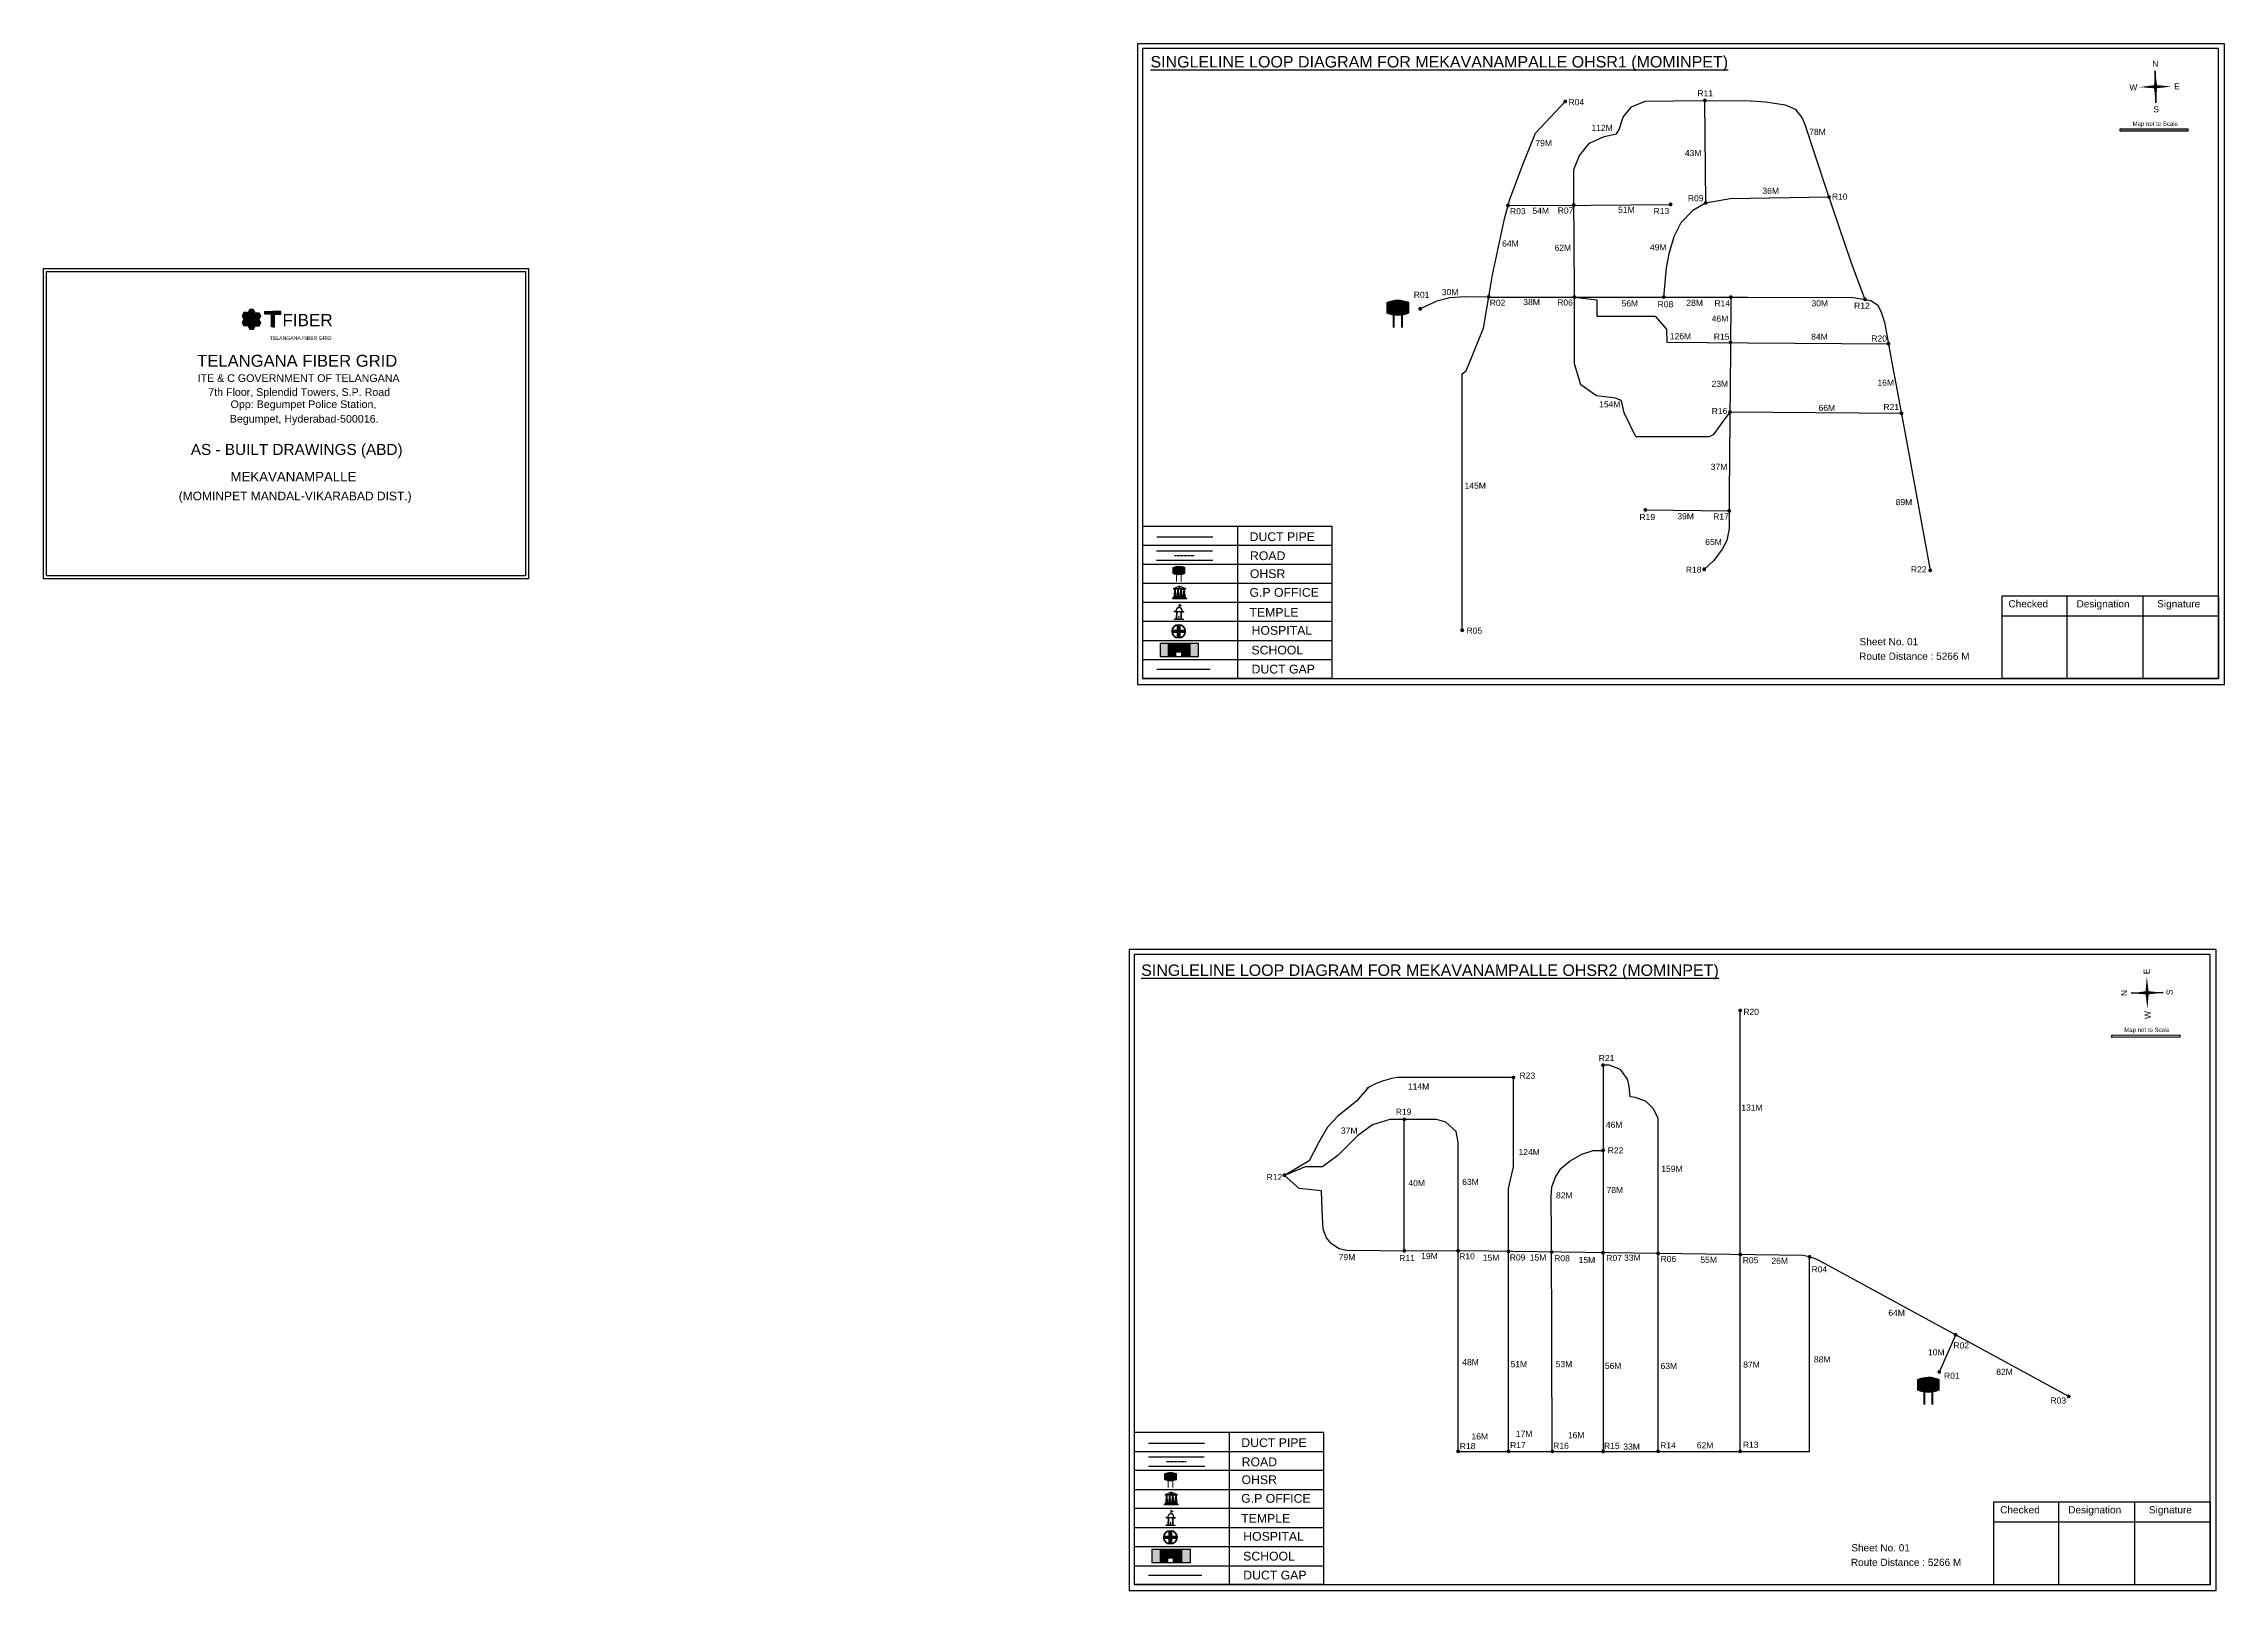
# Model space of a CAD drawing. Header units: inches. Extents: x 583 to 8862, y 412 to 2484.
# Drawn here: x 583 to 2369, y 1206 to 2472 of the extents above; entities that cross this region are included whole.
import ezdxf
from ezdxf.enums import TextEntityAlignment as Align

# ---------------------------------------------------------------- set-up
doc = ezdxf.new("R2010")
doc.units = ezdxf.units.IN
doc.header["$MEASUREMENT"] = 0
doc.linetypes.add('DASHEDX2', pattern=[1.5, 1, -0.5])
for name, color, linetype in [('Asbuilt_title', 7, 'Continuous'), ('LANDMARK', 7, 'Continuous'), ('OHT', 7, 'Continuous'), ('pipe', 5, 'Continuous'), ('ROW', 5, 'Continuous')]:
    doc.layers.add(name, color=color, linetype=linetype)
doc.styles.add('200', font='swisse.ttf')
doc.styles.get("Standard").update_dxf_attribs({"font": 'arial.ttf'})

# ---------------------------------------------------------------- blocks, each defined once
blk = doc.blocks.new('OHT')
at = {"linetype": 'Continuous', "lineweight": 0, "true_color": 0x0ffffc}
blk.add_hatch(color=4, dxfattribs=at).paths.add_polyline_path([(0.012, 1), (0, 1, 0.101323), (-0.4, 0.916), (-0.4, 0.525, 0.194075), (0.399, 0.521), (0.399, 0.921, 0.097877)])
at = {"color": 4, "linetype": 'Continuous', "lineweight": 0, "true_color": 0x0ffffc, "flags": 128}
for points in [[(-0.4, 0.525), (-0.4, 0.916)], [(0.399, 0.521), (0.399, 0.921)]]:
    blk.add_lwpolyline(points, dxfattribs=at)
at = {"color": 4, "linetype": 'Continuous', "lineweight": 0, "true_color": 0x0ffffc, "const_width": 0.075, "flags": 128}
for points in [[(-0.15, 0), (-0.15, 0.475)], [(0.15, 0), (0.15, 0.473)]]:
    blk.add_lwpolyline(points, dxfattribs=at)
at = {"color": 4, "linetype": 'Continuous', "lineweight": 0, "true_color": 0x0ffffc}
for centre, radius, start, end in [((0.006, -0.019), 1.019, 67.31091, 113.47108), ((0.004, 1.513), 1.068, 247.76824, 291.70073)]:
    blk.add_arc(centre, radius, start, end, dxfattribs=at)
blk = doc.blocks.new('Government_Office')
at = {"linetype": 'Continuous', "lineweight": 0, "true_color": 0xff0000}
for points in [[(-0.5, 0.05), (0.5, 0.05), (0.5, 0), (-0.5, 0)], [(-0.45, 0.08), (-0.45, 0.12), (0.45, 0.12), (0.45, 0.08)], [(-0.4, 0.14), (-0.4, 0.18), (0.4, 0.18), (0.4, 0.14)]]:
    blk.add_hatch(color=1, dxfattribs=at).paths.add_polyline_path(points)
h = blk.add_hatch(color=1, dxfattribs=at)
h.paths.add_polyline_path([(0.44, 0.72), (0.45, 0.75), (0, 0.93), (-0.45, 0.75), (-0.44, 0.72)])
h.paths.add_polyline_path([(0.36, 0.75), (-0.36, 0.75), (0, 0.9)], flags=16)
h.paths.add_polyline_path([(0, 0.78, -1), (0, 0.87, -1)], flags=0)
h = blk.add_hatch(color=1, dxfattribs=at)
edge = h.paths.add_edge_path()
edge.add_line((-0.27, 0.2), (-0.3, 0.68))
edge.add_line((-0.3, 0.68), (-0.29, 0.68))
edge.add_arc((-0.28, 0.69), 0.0176, 225.304, 441.5659)
edge.add_line((-0.28, 0.7), (-0.39, 0.7))
edge.add_arc((-0.39, 0.69), 0.0176, 98.4341, 314.696)
edge.add_line((-0.38, 0.68), (-0.37, 0.68))
edge.add_line((-0.37, 0.68), (-0.4, 0.2))
edge.add_line((-0.4, 0.2), (-0.27, 0.2))
h = blk.add_hatch(color=1, dxfattribs=at)
edge = h.paths.add_edge_path()
edge.add_line((-0.05, 0.2), (-0.07, 0.68))
edge.add_line((-0.07, 0.68), (-0.07, 0.68))
edge.add_arc((-0.05, 0.69), 0.0176, 225.304, 441.5659)
edge.add_line((-0.05, 0.7), (-0.17, 0.7))
edge.add_arc((-0.17, 0.69), 0.0176, 98.4341, 314.696)
edge.add_line((-0.16, 0.68), (-0.15, 0.68))
edge.add_line((-0.15, 0.68), (-0.18, 0.2))
edge.add_line((-0.18, 0.2), (-0.05, 0.2))
h = blk.add_hatch(color=1, dxfattribs=at)
edge = h.paths.add_edge_path()
edge.add_arc((0, 0.83), 0.0467, 90, 270)
edge.add_arc((0, 0.83), 0.0467, 270, 450)
h = blk.add_hatch(color=1, dxfattribs=at)
edge = h.paths.add_edge_path()
edge.add_line((0.18, 0.2), (0.15, 0.68))
edge.add_line((0.15, 0.68), (0.16, 0.68))
edge.add_arc((0.17, 0.69), 0.0176, 225.304, 441.5659)
edge.add_line((0.17, 0.7), (0.05, 0.7))
edge.add_arc((0.05, 0.69), 0.0176, 98.4341, 314.696)
edge.add_line((0.07, 0.68), (0.07, 0.68))
edge.add_line((0.07, 0.68), (0.05, 0.2))
edge.add_line((0.05, 0.2), (0.18, 0.2))
h = blk.add_hatch(color=1, dxfattribs=at)
edge = h.paths.add_edge_path()
edge.add_line((0.4, 0.2), (0.37, 0.68))
edge.add_line((0.37, 0.68), (0.38, 0.68))
edge.add_arc((0.39, 0.69), 0.0176, 225.304, 441.5659)
edge.add_line((0.4, 0.7), (0.28, 0.7))
edge.add_arc((0.28, 0.69), 0.0176, 98.4341, 314.696)
edge.add_line((0.29, 0.68), (0.3, 0.68))
edge.add_line((0.3, 0.68), (0.27, 0.2))
edge.add_line((0.27, 0.2), (0.4, 0.2))
at = {"color": 1, "linetype": 'Continuous', "lineweight": 0, "true_color": 0xff0000, "flags": 128}
for points in [[(-0.5, 0.05), (0.5, 0.05), (0.5, 0), (-0.5, 0)], [(-0.45, 0.75), (-0.44, 0.72), (0.44, 0.72), (0.45, 0.75), (0, 0.93)], [(-0.45, 0.08), (-0.45, 0.12), (0.45, 0.12), (0.45, 0.08)], [(-0.4, 0.14), (-0.4, 0.18), (0.4, 0.18), (0.4, 0.14)], [(-0.36, 0.75), (0.36, 0.75), (0, 0.9)]]:
    blk.add_lwpolyline(points, close=True, dxfattribs=at)
for points in [[(-0.27, 0.2), (-0.3, 0.68), (-0.29, 0.68, 1.379694), (-0.28, 0.7), (-0.39, 0.7, 1.379694), (-0.38, 0.68), (-0.37, 0.68), (-0.4, 0.2)], [(-0.05, 0.2), (-0.07, 0.68), (-0.07, 0.68, 1.379694), (-0.05, 0.7), (-0.17, 0.7, 1.379694), (-0.16, 0.68), (-0.15, 0.68), (-0.18, 0.2)], [(0, 0.87, 1), (0, 0.78, 1)], [(0.18, 0.2), (0.15, 0.68), (0.16, 0.68, 1.379694), (0.17, 0.7), (0.05, 0.7, 1.379694), (0.07, 0.68), (0.07, 0.68), (0.05, 0.2)], [(0.4, 0.2), (0.37, 0.68), (0.38, 0.68, 1.379694), (0.4, 0.7), (0.28, 0.7, 1.379694), (0.29, 0.68), (0.3, 0.68), (0.27, 0.2)]]:
    blk.add_lwpolyline(points, format="xyb", close=True, dxfattribs=at)
blk = doc.blocks.new('Temple')
at = {"linetype": 'Continuous', "lineweight": 0, "true_color": 0xff0000}
h = blk.add_hatch(color=1, dxfattribs=at)
edge = h.paths.add_edge_path()
edge.add_line((0.17, 0.49), (0.22, 0.49))
edge.add_line((0.22, 0.49), (0.22, 0.5))
edge.add_line((0.22, 0.5), (0.31, 0.5))
edge.add_line((0.31, 0.5), (0.31, 0.53))
edge.add_line((0.31, 0.53), (0.26, 0.53))
edge.add_line((0.26, 0.53), (0.26, 0.54))
edge.add_line((0.26, 0.54), (0.2, 0.54))
edge.add_spline(control_points=[(0.2, 0.54), (0.2, 0.59), (0.19, 0.64), (0.14, 0.74), (0.09, 0.79), (0.03, 0.8), (0.02, 0.81), (0.01, 0.81)], knot_values=[4.712389, 4.712389, 4.712389, 4.712389, 5.278166, 5.278166, 6.117402, 6.117402, 6.223801, 6.223801, 6.223801, 6.223801], degree=3, periodic=0)
edge.add_line((0.01, 0.81), (0.01, 0.79))
edge.add_line((0.01, 0.79), (-0.01, 0.79))
edge.add_line((-0.01, 0.79), (-0.01, 0.81))
edge.add_spline(control_points=[(-0.01, 0.81), (-0.05, 0.8), (-0.1, 0.78), (-0.17, 0.7), (-0.2, 0.63), (-0.2, 0.55), (-0.2, 0.55), (-0.2, 0.54)], knot_values=[6.343965, 6.343965, 6.343965, 6.343965, 6.956638, 6.956638, 7.795874, 7.795874, 7.853982, 7.853982, 7.853982, 7.853982], degree=3, periodic=0)
edge.add_line((-0.2, 0.54), (-0.26, 0.54))
edge.add_line((-0.26, 0.54), (-0.26, 0.53))
edge.add_line((-0.26, 0.53), (-0.31, 0.53))
edge.add_line((-0.31, 0.53), (-0.31, 0.5))
edge.add_line((-0.31, 0.5), (-0.22, 0.5))
edge.add_line((-0.22, 0.5), (-0.22, 0.49))
edge.add_line((-0.22, 0.49), (-0.17, 0.49))
edge.add_line((-0.17, 0.49), (-0.17, 0.07))
edge.add_arc((-0.2, 0.07), 0.03, -90, 0, ccw=False)
edge.add_line((-0.2, 0.04), (-0.26, 0.04))
edge.add_line((-0.26, 0.04), (-0.26, 0.03))
edge.add_line((-0.26, 0.03), (-0.31, 0.03))
edge.add_line((-0.31, 0.03), (-0.31, 0))
edge.add_line((-0.31, 0), (0.31, 0))
edge.add_line((0.31, 0), (0.31, 0.03))
edge.add_line((0.31, 0.03), (0.26, 0.03))
edge.add_line((0.26, 0.03), (0.26, 0.04))
edge.add_line((0.26, 0.04), (0.2, 0.04))
edge.add_arc((0.2, 0.07), 0.03, 180, 270, ccw=False)
edge.add_line((0.17, 0.07), (0.17, 0.49))
h.paths.add_polyline_path([(0.12, 0.07, -0.414214), (0.1, 0.04), (0.05, 0.04), (0.05, 0.03), (-0.05, 0.03), (-0.05, 0.04), (-0.1, 0.04, -0.414214), (-0.12, 0.07), (-0.12, 0.5), (0.12, 0.5)], flags=16)
edge = h.paths.add_edge_path(flags=16)
edge.add_ellipse((0, 0.54), major_axis=(0, 0.242), ratio=0.722808, start_angle=270, end_angle=450, ccw=False)
edge.add_line((0.17, 0.54), (-0.17, 0.54))
h.paths.add_polyline_path([(0.01, 0.23), (0.01, 0.07), (-0.01, 0.07), (-0.01, 0.23)], flags=0)
at = {"linetype": 'Continuous', "lineweight": 0, "true_color": 0xe66000}
blk.add_hatch(color=32, dxfattribs=at).paths.add_polyline_path([(-0.01, 1), (0.15, 0.93), (0, 0.85)])
at = {"linetype": 'Continuous', "lineweight": 0, "true_color": 0xff0000}
h = blk.add_hatch(color=1, dxfattribs=at)
edge = h.paths.add_edge_path()
edge.add_line((0.01, 0.86), (0, 0.85))
edge.add_line((0, 0.85), (0, 0.93))
edge.add_line((0, 0.93), (-0.01, 0.93))
edge.add_line((-0.01, 0.93), (-0.01, 0.81))
edge.add_spline(control_points=[(-0.01, 0.81), (0, 0.81), (0, 0.81), (0.01, 0.81)], knot_values=[6.223801, 6.223801, 6.223801, 6.223801, 6.343965, 6.343965, 6.343965, 6.343965], degree=3, periodic=0)
edge.add_line((0.01, 0.81), (0.01, 0.86))
h = blk.add_hatch(color=1, dxfattribs=at)
edge = h.paths.add_edge_path()
edge.add_line((0.01, 0.79), (0.01, 0.81))
edge.add_spline(control_points=[(0.01, 0.81), (0, 0.81), (0, 0.81), (-0.01, 0.81)], knot_values=[6.223801, 6.223801, 6.223801, 6.223801, 6.343965, 6.343965, 6.343965, 6.343965], degree=3, periodic=0)
edge.add_line((-0.01, 0.81), (-0.01, 0.79))
edge.add_line((-0.01, 0.79), (0.01, 0.79))
at = {"color": 1, "linetype": 'Continuous', "lineweight": 0, "true_color": 0xff0000, "flags": 128}
blk.add_lwpolyline([(0.2, 0.54), (0.26, 0.54), (0.26, 0.53), (0.31, 0.53), (0.31, 0.5), (0.22, 0.5), (0.22, 0.49), (0.17, 0.49), (0.17, 0.07, 0.414214), (0.2, 0.04), (0.26, 0.04), (0.26, 0.03), (0.31, 0.03), (0.31, 0), (-0.31, 0), (-0.31, 0.03), (-0.26, 0.03), (-0.26, 0.04), (-0.2, 0.04, 0.414214), (-0.17, 0.07), (-0.17, 0.49), (-0.22, 0.49), (-0.22, 0.5), (-0.31, 0.5), (-0.31, 0.53), (-0.26, 0.53), (-0.26, 0.54), (-0.2, 0.54)], format="xyb", dxfattribs=at)
blk.add_lwpolyline([(-0.17, 0.54), (0.17, 0.54)], dxfattribs=at)
blk.add_lwpolyline([(0.12, 0.5), (0.12, 0.07, -0.414214), (0.1, 0.04), (0.05, 0.04), (0.05, 0.03), (-0.05, 0.03), (-0.05, 0.04), (-0.1, 0.04, -0.414214), (-0.12, 0.07), (-0.12, 0.5)], format="xyb", close=True, dxfattribs=at)
at = {"color": 32, "linetype": 'Continuous', "lineweight": 0, "true_color": 0xe66000, "flags": 128}
blk.add_lwpolyline([(-0.01, 1), (0.15, 0.93), (0, 0.85), (-0.01, 1)], dxfattribs=at)
at = {"color": 1, "linetype": 'Continuous', "lineweight": 0, "true_color": 0xff0000, "flags": 128}
for points in [[(0.01, 0.93), (-0.01, 0.93), (-0.01, 0.79), (0.01, 0.79)], [(0.01, 0.23), (-0.01, 0.23), (-0.01, 0.07), (0.01, 0.07)]]:
    blk.add_lwpolyline(points, close=True, dxfattribs=at)
at = {"color": 1, "linetype": 'Continuous', "lineweight": 0, "true_color": 0xff0000}
blk.add_ellipse((0, 0.54), major_axis=(0, 0.242), ratio=0.722808, start_param=4.712389, end_param=7.853982, dxfattribs=at)
blk.add_open_spline([(0.2, 0.54), (0.2, 0.59), (0.19, 0.64), (0.14, 0.74), (0.09, 0.79), (-0.02, 0.82), (-0.08, 0.79), (-0.17, 0.7), (-0.2, 0.63), (-0.2, 0.55), (-0.2, 0.55), (-0.2, 0.54)], degree=3, knots=[4.712389, 4.712389, 4.712389, 4.712389, 5.278166, 5.278166, 6.117402, 6.117402, 6.956638, 6.956638, 7.795874, 7.795874, 7.853982, 7.853982, 7.853982, 7.853982], dxfattribs=at)
blk = doc.blocks.new('*U11')
at = {"color": 0, "linetype": 'DASHEDX2', "transparency": 16777216}
blk.add_line((-8.2, 0), (8, 0), dxfattribs=at)
blk = doc.blocks.new('Hospital')
at = {"linetype": 'Continuous', "lineweight": 0, "true_color": 0x000000}
h = blk.add_hatch(color=18, dxfattribs=at)
h.paths.add_polyline_path([(-0.5, 0, 1), (0.5, 0, 1)])
h.paths.add_polyline_path([(0.45, 0, -1), (-0.45, 0, -1)], flags=16)
at = {"linetype": 'Continuous', "true_color": 0xff0000}
blk.add_hatch(color=1, dxfattribs=at).paths.add_polyline_path([(-0.39, 0.08), (-0.08, 0.08), (-0.08, 0.39), (0.08, 0.39), (0.08, 0.08), (0.39, 0.08), (0.39, -0.08), (0.08, -0.08), (0.08, -0.39), (-0.08, -0.39), (-0.08, -0.08), (-0.39, -0.08)])
at = {"color": 1, "linetype": 'Continuous', "true_color": 0xff0000, "flags": 128}
blk.add_lwpolyline([(-0.39, 0.08), (-0.08, 0.08), (-0.08, 0.39), (0.08, 0.39), (0.08, 0.08), (0.39, 0.08), (0.39, -0.08), (0.08, -0.08), (0.08, -0.39), (-0.08, -0.39), (-0.08, -0.08), (-0.39, -0.08)], close=True, dxfattribs=at)
at = {"color": 18, "linetype": 'Continuous', "lineweight": 0, "true_color": 0x000000}
for radius in [0.5, 0.446]:
    blk.add_circle((0, 0), radius, dxfattribs=at)
blk = doc.blocks.new('*U13')
at = {"color": 0, "linetype": 'DASHEDX2', "transparency": 16777216}
blk.add_line((-8.2, 0), (8, 0), dxfattribs=at)

msp = doc.modelspace()

# ---------------------------------------------------------------- hatches: boundary and pattern name
at = {"ltscale": 0.5}
h = msp.add_hatch(color=5, dxfattribs=at)
h.dxf.hatch_style = 1
h.paths.add_polyline_path([(1830.3, 2424.5, 1), (1827.2, 2424.5, 1)])
h = msp.add_hatch(color=5, dxfattribs=at)
h.dxf.hatch_style = 1
h.paths.add_polyline_path([(1944.6, 2425.3, 1), (1941.5, 2425.3, 1)])
at = {"true_color": 0x0093dd}
h = msp.add_hatch(color=142, dxfattribs=at)
h.dxf.hatch_style = 1
h.paths.add_polyline_path([(2283.1, 2402), (2283.1, 2400.1), (2338.6, 2400.2), (2338.6, 2402.1)])
at = {"ltscale": 0.5}
h = msp.add_hatch(color=5, dxfattribs=at)
h.dxf.hatch_style = 1
h.paths.add_polyline_path([(1783.4, 2339.3, 1), (1780.3, 2339.3, 1)])
h = msp.add_hatch(color=5, dxfattribs=at)
h.dxf.hatch_style = 1
h.paths.add_polyline_path([(1837.3, 2339.7, 1), (1834.2, 2339.7, 1)])
h = msp.add_hatch(color=5, dxfattribs=at)
h.dxf.hatch_style = 1
h.paths.add_polyline_path([(1916.6, 2340.2, 1), (1913.4, 2340.2, 1)])
h = msp.add_hatch(color=5, dxfattribs=at)
h.dxf.hatch_style = 1
h.paths.add_polyline_path([(1945.3, 2341.4, 1), (1942.2, 2341.4, 1)])
h = msp.add_hatch(color=5, dxfattribs=at)
h.dxf.hatch_style = 1
h.paths.add_polyline_path([(2046.3, 2346.3, 1), (2043.2, 2346.3, 1)])
h = msp.add_hatch(color=256)
h.set_gradient(color1=(102, 0, 204), color2=(102, 0, 204), tint=1)
h.paths.add_polyline_path([(754.4, 2243.6), (755.9, 2246.1), (754.4, 2248.6), (751.6, 2248.6), (750.1, 2246.1), (751.5, 2243.6)])
h.paths.add_polyline_path([(754.4, 2249.1), (755.9, 2251.6), (754.4, 2254.1), (751.6, 2254.1), (750.1, 2251.6), (751.5, 2249.1)])
h.paths.add_polyline_path([(745.2, 2249.1), (746.7, 2246.6), (749.5, 2246.6), (751, 2249.1), (749.5, 2251.6), (746.7, 2251.6)])
h.paths.add_polyline_path([(746.7, 2241), (749.5, 2240.9), (751, 2243.4), (749.5, 2245.9), (746.7, 2245.9), (745.2, 2243.4)])
h.paths.add_polyline_path([(750.2, 2240.5), (751.6, 2238), (754.5, 2238), (755.9, 2240.5), (754.5, 2243), (751.6, 2243)])
h.paths.add_polyline_path([(756.4, 2240.8), (759.3, 2240.7), (760.7, 2243.2), (759.3, 2245.7), (756.4, 2245.7), (755, 2243.2)])
h.paths.add_polyline_path([(759.3, 2251.3), (756.4, 2251.3), (755, 2248.9), (756.4, 2246.4), (759.3, 2246.4), (760.7, 2248.8)])
h = msp.add_hatch(color=256)
h.set_gradient(color1=(102, 0, 204), color2=(102, 0, 204), tint=1)
h.paths.add_polyline_path([(771.8, 2250.4), (777.1, 2250.4), (777.1, 2252.5), (770.5, 2252.5), (764, 2252.5), (764, 2250.4), (769.2, 2250.4), (769.2, 2239.9), (770.5, 2239.9), (771.8, 2239.9)])
h = msp.add_hatch(color=5, dxfattribs=at)
h.dxf.hatch_style = 1
h.paths.add_polyline_path([(1711.6, 2254.7, 1), (1708.4, 2254.7, 1)])
h = msp.add_hatch(color=5, dxfattribs=at)
h.dxf.hatch_style = 1
h.paths.add_polyline_path([(1767.6, 2264.5, 1), (1764.5, 2264.5, 1)])
h = msp.add_hatch(color=5, dxfattribs=at)
h.dxf.hatch_style = 1
h.paths.add_polyline_path([(1837.8, 2264.4, 1), (1834.7, 2264.4, 1)])
h = msp.add_hatch(color=5, dxfattribs=at)
h.dxf.hatch_style = 1
h.paths.add_polyline_path([(1910.9, 2264.4, 1), (1907.8, 2264.4, 1)])
h = msp.add_hatch(color=5, dxfattribs=at)
h.dxf.hatch_style = 1
h.paths.add_polyline_path([(1965.9, 2264.3, 1), (1962.8, 2264.3, 1)])
h = msp.add_hatch(color=5, dxfattribs=at)
h.dxf.hatch_style = 1
h.paths.add_polyline_path([(2075.8, 2262.5, 1), (2072.7, 2262.5, 1)])
h = msp.add_hatch(color=5, dxfattribs=at)
h.dxf.hatch_style = 1
h.paths.add_polyline_path([(1965.6, 2227.2, 1), (1962.5, 2227.2, 1)])
h = msp.add_hatch(color=5, dxfattribs=at)
h.dxf.hatch_style = 1
h.paths.add_polyline_path([(2095.1, 2226.2, 1), (2091.9, 2226.2, 1)])
h = msp.add_hatch(color=5, dxfattribs=at)
h.dxf.hatch_style = 1
h.paths.add_polyline_path([(1965.2, 2170.2, 1), (1962.1, 2170.2, 1)])
h = msp.add_hatch(color=5, dxfattribs=at)
h.dxf.hatch_style = 1
h.paths.add_polyline_path([(2105.6, 2169.2, 1), (2102.4, 2169.2, 1)])
h = msp.add_hatch(color=5, dxfattribs=at)
h.dxf.hatch_style = 1
h.paths.add_polyline_path([(1895.9, 2090.1, 1), (1892.8, 2090.1, 1)])
h = msp.add_hatch(color=5, dxfattribs=at)
h.dxf.hatch_style = 1
h.paths.add_polyline_path([(1964.6, 2089.3, 1), (1961.5, 2089.3, 1)])
h = msp.add_hatch(color=5, dxfattribs=at)
h.dxf.hatch_style = 1
h.paths.add_polyline_path([(1944.1, 2041.5, 1), (1940.9, 2041.5, 1)])
h = msp.add_hatch(color=5, dxfattribs=at)
h.dxf.hatch_style = 1
h.paths.add_polyline_path([(2129.2, 2040.6, 1), (2126.1, 2040.6, 1)])
h = msp.add_hatch(color=5, dxfattribs=at)
h.dxf.hatch_style = 1
h.paths.add_polyline_path([(1746, 1991.6, 1), (1742.8, 1991.6, 1)])
at = {"true_color": 0xc8c92d}
h = msp.add_hatch(color=52, dxfattribs=at)
h.dxf.hatch_style = 1
h.paths.add_polyline_path([(1503.3, 1981), (1497.2, 1981), (1497.2, 1969.9), (1503.3, 1969.9)])
h.paths.add_polyline_path([(1528.2, 1981), (1522, 1981), (1522, 1969.9), (1528.2, 1969.9)])
at = {"true_color": 0x293189}
h = msp.add_hatch(color=177, dxfattribs=at)
h.dxf.hatch_style = 1
h.paths.add_polyline_path([(1522, 1981), (1503.3, 1981), (1503.3, 1969.9), (1510.3, 1969.9), (1510.3, 1973.6), (1514.2, 1973.6), (1514.2, 1969.9), (1522, 1969.9)])
h.paths.add_polyline_path([(1506, 1978.5), (1504.6, 1978.5), (1504.6, 1979.8), (1506, 1979.8)], flags=16)
h.paths.add_polyline_path([(1518.9, 1978.5), (1518.9, 1979.8), (1520.2, 1979.8), (1520.2, 1978.5)], flags=16)
at = {"ltscale": 0.5}
h = msp.add_hatch(color=5, dxfattribs=at)
h.dxf.hatch_style = 1
h.paths.add_polyline_path([(1973.6, 1680.3, 1), (1970.5, 1680.3, 1)])
at = {"true_color": 0x0093dd}
h = msp.add_hatch(color=142, dxfattribs=at)
h.dxf.hatch_style = 1
h.paths.add_polyline_path([(2276.4, 1660.2), (2276.4, 1658.3), (2331.9, 1658.5), (2331.9, 1660.3)])
at = {"ltscale": 0.5}
h = msp.add_hatch(color=5, dxfattribs=at)
h.dxf.hatch_style = 1
h.paths.add_polyline_path([(1787.9, 1625.5, 1), (1784.8, 1625.5, 1)])
h = msp.add_hatch(color=5, dxfattribs=at)
h.dxf.hatch_style = 1
h.paths.add_polyline_path([(1861.3, 1635.6, 1), (1858.1, 1635.6, 1)])
h = msp.add_hatch(color=5, dxfattribs=at)
h.dxf.hatch_style = 1
h.paths.add_polyline_path([(1698.5, 1591.1, 1), (1695.4, 1591.1, 1)])
h = msp.add_hatch(color=5, dxfattribs=at)
h.dxf.hatch_style = 1
h.paths.add_polyline_path([(1861.3, 1565.8, 1), (1858.1, 1565.8, 1)])
h = msp.add_hatch(color=5, dxfattribs=at)
h.dxf.hatch_style = 1
h.paths.add_polyline_path([(1600.3, 1545.5, 1), (1597.2, 1545.5, 1)])
h = msp.add_hatch(color=5, dxfattribs=at)
h.dxf.hatch_style = 1
h.paths.add_polyline_path([(1698.5, 1483.6, 1), (1695.4, 1483.6, 1)])
h = msp.add_hatch(color=5, dxfattribs=at)
h.dxf.hatch_style = 1
h.paths.add_polyline_path([(1742.6, 1483.6, 1), (1739.5, 1483.6, 1)])
h = msp.add_hatch(color=5, dxfattribs=at)
h.dxf.hatch_style = 1
h.paths.add_polyline_path([(1783.8, 1483.1, 1), (1780.7, 1483.1, 1)])
h = msp.add_hatch(color=5, dxfattribs=at)
h.dxf.hatch_style = 1
h.paths.add_polyline_path([(1819.2, 1482.6, 1), (1816.1, 1482.6, 1)])
h = msp.add_hatch(color=5, dxfattribs=at)
h.dxf.hatch_style = 1
h.paths.add_polyline_path([(1861.3, 1482, 1), (1858.1, 1482, 1)])
h = msp.add_hatch(color=5, dxfattribs=at)
h.dxf.hatch_style = 1
h.paths.add_polyline_path([(1906.4, 1481.4, 1), (1903.3, 1481.4, 1)])
h = msp.add_hatch(color=5, dxfattribs=at)
h.dxf.hatch_style = 1
h.paths.add_polyline_path([(1973.6, 1480.5, 1), (1970.5, 1480.5, 1)])
h = msp.add_hatch(color=5, dxfattribs=at)
h.dxf.hatch_style = 1
h.paths.add_polyline_path([(2030.4, 1478.6, 1), (2027.3, 1478.6, 1)])
h = msp.add_hatch(color=5, dxfattribs=at)
h.dxf.hatch_style = 1
h.paths.add_polyline_path([(2150, 1414.8, 1), (2146.9, 1414.8, 1)])
h = msp.add_hatch(color=5, dxfattribs=at)
h.dxf.hatch_style = 1
h.paths.add_polyline_path([(2136.6, 1384.4, 1), (2133.5, 1384.4, 1)])
h = msp.add_hatch(color=5, dxfattribs=at)
h.dxf.hatch_style = 1
h.paths.add_polyline_path([(2242.6, 1364.4, 1), (2239.5, 1364.4, 1)])
h = msp.add_hatch(color=5, dxfattribs=at)
h.dxf.hatch_style = 1
h.paths.add_polyline_path([(1742.6, 1319.4, 1), (1739.5, 1319.4, 1)])
h = msp.add_hatch(color=5, dxfattribs=at)
h.dxf.hatch_style = 1
h.paths.add_polyline_path([(1783.8, 1319.4, 1), (1780.7, 1319.4, 1)])
h = msp.add_hatch(color=5, dxfattribs=at)
h.dxf.hatch_style = 1
h.paths.add_polyline_path([(1819.7, 1319.4, 1), (1816.6, 1319.4, 1)])
h = msp.add_hatch(color=5, dxfattribs=at)
h.dxf.hatch_style = 1
h.paths.add_polyline_path([(1861.3, 1319.4, 1), (1858.1, 1319.4, 1)])
h = msp.add_hatch(color=5, dxfattribs=at)
h.dxf.hatch_style = 1
h.paths.add_polyline_path([(1906.4, 1319.4, 1), (1903.3, 1319.4, 1)])
h = msp.add_hatch(color=5, dxfattribs=at)
h.dxf.hatch_style = 1
h.paths.add_polyline_path([(1973.6, 1319.4, 1), (1970.5, 1319.4, 1)])
at = {"true_color": 0xc8c92d}
h = msp.add_hatch(color=52, dxfattribs=at)
h.dxf.hatch_style = 1
h.paths.add_polyline_path([(1496.5, 1239.3), (1490.4, 1239.3), (1490.4, 1228.2), (1496.5, 1228.2)])
h.paths.add_polyline_path([(1521.4, 1239.3), (1515.2, 1239.3), (1515.2, 1228.2), (1521.4, 1228.2)])
at = {"true_color": 0x293189}
h = msp.add_hatch(color=177, dxfattribs=at)
h.dxf.hatch_style = 1
h.paths.add_polyline_path([(1515.2, 1239.3), (1496.5, 1239.3), (1496.5, 1228.2), (1503.6, 1228.2), (1503.6, 1231.8), (1507.4, 1231.8), (1507.4, 1228.2), (1515.2, 1228.2)])
h.paths.add_polyline_path([(1499.2, 1236.8), (1497.8, 1236.8), (1497.8, 1238.1), (1499.2, 1238.1)], flags=16)
h.paths.add_polyline_path([(1512.1, 1236.8), (1512.1, 1238.1), (1513.5, 1238.1), (1513.5, 1236.8)], flags=16)

# ---------------------------------------------------------------- linework, layer by layer
for p, q in [((2312.3, 2423.3), (2311.8, 2449.6)), ((2311.8, 2449.6), (2312.3, 2423.3)), ((2312.3, 2423.3), (2311.8, 2449.6)), ((2312.1, 2436.4), (2312.3, 2423.3)), ((764, 2250.4), (764, 2252.5)), ((764, 2252.5), (770.5, 2252.5)), ((769.2, 2250.4), (764, 2250.4)), ((769.2, 2239.9), (769.2, 2250.4)), ((777.1, 2252.5), (770.5, 2252.5)), ((771.8, 2239.9), (771.8, 2250.4)), ((771.8, 2250.4), (777.1, 2250.4)), ((777.1, 2250.4), (777.1, 2252.5)), ((770.5, 2239.9), (769.2, 2239.9)), ((771.8, 2239.9), (770.5, 2239.9)), ((770.5, 2239.9), (771.8, 2239.9)), ((1482.5, 2076.5), (1482.5, 1953.2)), ((1560.3, 2076.5), (1560.3, 1952)), ((1638, 2060.9), (1482.5, 2060.9)), ((1494.1, 2056.6), (1540, 2056.6)), ((1638, 2045.4), (1482.5, 2045.4)), ((1494.1, 2049.1), (1540.3, 2049.1)), ((1638, 2029.8), (1482.5, 2029.8)), ((1638, 2014.2), (1482.5, 2014.2)), ((1638, 1998.7), (1482.5, 1998.7)), ((1482.5, 1983.1), (1638, 1983.1)), ((1482.5, 1967.6), (1638, 1967.6)), ((1482.5, 1953.2), (1482.5, 1952)), ((1482.5, 1953), (1482.5, 1952)), ((1638, 1952), (1482.5, 1952)), ((2318.4, 1694.9), (2292.1, 1694.4)), ((2292.1, 1694.4), (2318.4, 1694.9)), ((2318.4, 1694.9), (2292.1, 1694.4)), ((2305.3, 1694.7), (2318.4, 1694.9)), ((1475.7, 1334.7), (1475.7, 1211.5)), ((1553.5, 1334.7), (1553.5, 1210.3)), ((1631.2, 1319.1), (1475.7, 1319.1)), ((1487.4, 1314.8), (1533.2, 1314.8)), ((1487.4, 1307.3), (1533.5, 1307.3)), ((1631.2, 1303.6), (1475.7, 1303.6)), ((1631.2, 1288), (1475.7, 1288)), ((1631.2, 1272.5), (1475.7, 1272.5)), ((1631.2, 1256.9), (1475.7, 1256.9)), ((1475.7, 1241.4), (1631.2, 1241.4)), ((1475.7, 1225.8), (1631.2, 1225.8)), ((1475.7, 1211.5), (1475.7, 1210.3)), ((1475.7, 1211.2), (1475.7, 1210.3)), ((1631.2, 1210.3), (1475.7, 1210.3))]:
    msp.add_line(p, q)
at = {"color": 1}
for p, q in [((2311.8, 2449.6), (2312.1, 2436.4)), ((2292.1, 1694.4), (2305.3, 1694.7))]:
    msp.add_line(p, q, dxfattribs=at)
at = {"color": 242, "true_color": 0xcd2027}
for p, q in [((2239.5, 2019.9), (2239.5, 1952)), ((2301.7, 2019.9), (2301.7, 1952)), ((2186.6, 2003.4), (2363.8, 2003.4)), ((2232.8, 1278.1), (2232.8, 1210.2)), ((2295, 1278.1), (2295, 1210.2)), ((2179.8, 1261.7), (2357, 1261.7))]:
    msp.add_line(p, q, dxfattribs=at)
for points in [[(1478.4, 2471.8), (1478.4, 1947.3), (2368.5, 1947.3), (2368.5, 2471.8)], [(1482.5, 2467.8), (1482.5, 1952), (2363.8, 1952), (2363.8, 2467.8)], [(746.7, 2246.6), (749.5, 2246.6), (751, 2249.1), (749.5, 2251.6), (746.7, 2251.6), (745.2, 2249.1)], [(751.5, 2249.1), (754.4, 2249.1), (755.9, 2251.6), (754.4, 2254.1), (751.6, 2254.1), (750.1, 2251.6)], [(756.4, 2246.4), (759.3, 2246.4), (760.7, 2248.8), (759.3, 2251.3), (756.4, 2251.3), (755, 2248.9)], [(746.7, 2241), (749.5, 2240.9), (751, 2243.4), (749.5, 2245.9), (746.7, 2245.9), (745.2, 2243.4)], [(751.5, 2243.6), (754.4, 2243.6), (755.9, 2246.1), (754.4, 2248.6), (751.6, 2248.6), (750.1, 2246.1)], [(751.6, 2238), (754.5, 2238), (755.9, 2240.5), (754.5, 2243), (751.6, 2243), (750.2, 2240.5)], [(756.4, 2240.8), (759.3, 2240.7), (760.7, 2243.2), (759.3, 2245.7), (756.4, 2245.7), (755, 2243.2)], [(1528.2, 1981), (1528.2, 1969.9), (1497.2, 1969.9), (1497.2, 1981)], [(1506, 1979.8), (1506, 1978.5), (1504.6, 1978.5), (1504.6, 1979.8)], [(1518.9, 1978.5), (1518.9, 1979.8), (1520.2, 1979.8), (1520.2, 1978.5)], [(1471.6, 1730.1), (1471.6, 1205.6), (2361.7, 1205.6), (2361.7, 1730.1)], [(1475.7, 1726.1), (1475.7, 1210.3), (2357, 1210.3), (2357, 1726.1)], [(1521.5, 1239.3), (1521.5, 1228.2), (1490.4, 1228.2), (1490.4, 1239.3)], [(1499.2, 1238.1), (1499.2, 1236.8), (1497.8, 1236.8), (1497.8, 1238.1)], [(1512.1, 1236.8), (1512.1, 1238.1), (1513.5, 1238.1), (1513.5, 1236.8)]]:
    msp.add_lwpolyline(points, close=True)
at = {"color": 142, "true_color": 0x0093dd}
for points in [[(2338.7, 2400.2), (2283.1, 2400.1), (2283.1, 2402), (2338.6, 2402.1), (2338.6, 2400.2)], [(2331.9, 1658.5), (2276.4, 1658.3), (2276.4, 1660.2), (2331.9, 1660.3), (2331.9, 1658.5)]]:
    msp.add_lwpolyline(points, dxfattribs=at)
for points in [[(1638, 1952), (1638, 2076.5), (1482.5, 2076.5)], [(1509, 1969.9), (1509, 1974), (1515.5, 1974), (1515.5, 1969.9)], [(1631.2, 1210.3), (1631.2, 1334.7), (1475.7, 1334.7)], [(1502.2, 1228.2), (1502.2, 1232.3), (1508.7, 1232.3), (1508.7, 1228.2)]]:
    msp.add_lwpolyline(points)
at = {"color": 242, "true_color": 0xcd2027}
for points in [[(2363.8, 1952), (2186.6, 1952), (2186.6, 2019.9), (2363.8, 2019.9)], [(2357, 1210.2), (2179.8, 1210.2), (2179.8, 1278.1), (2357, 1278.1)]]:
    msp.add_lwpolyline(points, close=True, dxfattribs=at)
at = {"color": 1}
for points in [[(2310.8, 2436.4), (2313.6, 2436.5), (2311.8, 2449.6)], [(2310.8, 2436.4), (2313.6, 2436.5), (2311.8, 2449.6)], [(2305.3, 1693.4), (2305.3, 1696.2), (2292.1, 1694.4)], [(2305.3, 1693.4), (2305.3, 1696.2), (2292.1, 1694.4)]]:
    msp.add_solid(points, dxfattribs=at)
for points in [[(2312.1, 2435.2), (2312, 2438), (2298.9, 2436.2)], [(2312.1, 2435.2), (2312, 2438), (2298.9, 2436.2)], [(2310.8, 2436.4), (2313.6, 2436.5), (2312.3, 2423.3)], [(2310.8, 2436.4), (2313.6, 2436.5), (2312.3, 2423.3)], [(2312.1, 2435.2), (2312, 2438), (2325.2, 2436.7)], [(2312.1, 2435.2), (2312, 2438), (2325.2, 2436.7)], [(2306.6, 1694.7), (2303.8, 1694.7), (2305, 1707.8)], [(2306.6, 1694.7), (2303.8, 1694.7), (2305, 1707.8)], [(2306.6, 1694.7), (2303.8, 1694.7), (2305.5, 1681.5)], [(2306.6, 1694.7), (2303.8, 1694.7), (2305.5, 1681.5)], [(2305.3, 1693.4), (2305.3, 1696.2), (2318.4, 1694.9)], [(2305.3, 1693.4), (2305.3, 1696.2), (2318.4, 1694.9)]]:
    msp.add_solid(points)
at = {"layer": 'Asbuilt_title'}
for points in [[(582.7, 2033.7), (582.7, 2287.8), (979.8, 2287.8), (979.8, 2033.7)], [(585.2, 2036.2), (585.2, 2285.3), (977.3, 2285.3), (977.3, 2036.2)]]:
    msp.add_lwpolyline(points, close=True, dxfattribs=at)
at = {"layer": 'OHT', "color": 5}
for p, q in [((1494.3, 2068), (1540.2, 2068)), ((1487.5, 1326.2), (1533.4, 1326.2))]:
    msp.add_line(p, q, dxfattribs=at)
at = {"layer": 'OHT', "color": 1}
for p, q in [((1494.3, 1959.8), (1537.9, 1959.8)), ((1487.5, 1218), (1531.1, 1218))]:
    msp.add_line(p, q, dxfattribs=at)
at = {"layer": 'pipe'}
msp.add_line((2148.4, 1414.6), (2135, 1384.2), dxfattribs=at)
for points in [[(1744.4, 1991.4), (1744.4, 2201.4), (1747.5, 2204), (1761.7, 2238.8), (1766.9, 2269.4), (1769.1, 2282.5), (1779, 2328.5), (1783.1, 2343.6), (1794, 2373), (1804.3, 2398.4), (1828.8, 2424.4)], [(1963.6, 2170.1), (1957.1, 2161.4), (1949.9, 2151.5), (1946.5, 2150), (1886.5, 2149.9), (1876.9, 2169.7), (1874.7, 2179.4), (1874.5, 2179.7), (1869.8, 2181.7), (1854.3, 2183.4), (1841.5, 2192.5), (1836.2, 2209.7), (1836.2, 2270.3), (1835.7, 2345.5), (1835.7, 2353.7), (1835.8, 2368.9), (1840.5, 2380.3), (1848.5, 2390.3), (1860.7, 2395.9), (1870.7, 2397.9), (1872.8, 2401.5), (1876.1, 2411.6), (1882.9, 2420.2), (1894.3, 2424.6), (1917.4, 2424.9), (1976.4, 2425.4), (1993, 2424.1), (2008.9, 2421.8), (2017, 2418.2), (2022.5, 2411.4), (2024.6, 2406.5), (2042.8, 2351.9), (2062.7, 2293.2), (2074.2, 2262.4)], [(1943.8, 2341.2), (1943.1, 2425.1)], [(1781.9, 2339.2), (1849.8, 2339.6), (1915, 2340.1)], [(2044.7, 2346.1), (1963.8, 2344.8), (1943.7, 2341.2), (1933.2, 2335.2), (1923.4, 2325.1), (1917.6, 2313.7), (1913.6, 2299.8), (1911.4, 2288.4), (1909.3, 2264.2)], [(1766, 2264.4), (1746.2, 2264.6), (1734.3, 2263.6), (1723.7, 2260.9), (1710, 2254.6)], [(1766, 2264.4), (1850.2, 2264.3), (1978.4, 2264.2), (2064.7, 2264.1), (2079, 2261.5), (2084.5, 2258.1), (2087.2, 2252.8), (2090.2, 2243.9), (2096.3, 2210.9), (2106.8, 2153.9), (2127.6, 2040.4)], [(1836.2, 2264.3), (1854.5, 2262), (1854.5, 2248.7), (1902.5, 2248.7), (1911.8, 2238), (1911.9, 2227.4), (1978.1, 2226.9), (2093.5, 2226)], [(1964.4, 2264.2), (1964, 2221), (1963.6, 2164.1), (1963.1, 2103.1), (1962.9, 2074.7), (1961.1, 2065.2), (1957.2, 2058), (1950.4, 2048.6), (1942.5, 2041.3)], [(2104, 2169), (1963.6, 2170.1)], [(1963, 2089.1), (1894.3, 2090)], [(1972.1, 1319.2), (1972.1, 1680.2)], [(1782.3, 1319.2), (1782.3, 1534.7), (1786.4, 1552.3), (1786.4, 1625.4), (1691.3, 1625.4), (1686.5, 1624.6), (1679, 1622.4), (1673.8, 1620.5), (1666.1, 1616.4)], [(1904.8, 1319.2), (1904.8, 1591.8), (1901, 1599.7), (1894.9, 1605.9), (1886.2, 1609.2), (1882, 1609.6), (1881.1, 1618.4), (1879.6, 1624.1), (1874.1, 1631.9), (1864.6, 1635.5), (1859.7, 1635.5), (1859.7, 1319.2)], [(1667.8, 1617.7), (1657.9, 1606.2), (1642.5, 1593.8), (1634, 1584.7), (1626.6, 1571.9), (1619.1, 1557.2), (1598.8, 1545.3)], [(1741, 1319.2), (1741, 1572.5), (1739.4, 1581.2), (1731.1, 1589), (1723.3, 1591), (1685.1, 1591), (1670.8, 1586.7), (1658.6, 1577.7), (1650.9, 1570), (1642.5, 1561.7), (1629.9, 1552.4), (1615.7, 1552.4), (1598.8, 1545.3)], [(1696.9, 1483.5), (1696.9, 1591)], [(1818.1, 1319.2), (1817.6, 1496.6), (1817.2, 1528), (1817.9, 1536), (1820.7, 1543.9), (1825.2, 1551), (1832.7, 1557.2), (1842.3, 1562.7), (1851.7, 1565.7), (1859.7, 1565.7)], [(2241.1, 1364.2), (2041, 1473.1), (2034.1, 1476.7), (2028.4, 1478.6), (2023.6, 1479.6), (1746.6, 1483.5), (1703.8, 1483.4), (1650, 1483.8), (1643.6, 1485.2), (1637.3, 1489.2), (1633.3, 1494.1), (1630.5, 1501.3), (1629.8, 1516.9), (1629.2, 1532.6), (1610.8, 1534.7), (1598.8, 1545.3)], [(2028.8, 1319.2), (2028.8, 1478.5)], [(1741, 1319.2), (2028.8, 1319.2)]]:
    msp.add_lwpolyline(points, dxfattribs=at)

# ---------------------------------------------------------------- block references
at = {"linetype": 'DASHEDX2'}
for name, p in [('*U11', (1517.1, 2052.8)), ('*U13', (1510.4, 1311.1))]:
    msp.add_blockref(name, p, dxfattribs=at)
at = {"layer": 'LANDMARK'}
for name, p, xscale, yscale, zscale in [('Government_Office', (1512.9, 2017.4), 11.32114773247135, 11.32114773247135, 11.32114773247135), ('Hospital', (1512.2, 1990.7), 11.41772014427468, 11.41772014427468, 11.41772014427468), ('Government_Office', (1506.1, 1275.6), 11.32114773247135, 11.32114773247135, 11.32114773247135), ('Hospital', (1505.4, 1249), 11.41772014427468, 11.41772014427468, 11.41772014427468)]:
    msp.add_blockref(name, p, dxfattribs=dict(at, xscale=xscale, yscale=yscale, zscale=zscale))
at = {"layer": 'LANDMARK', "xscale": 12.62452535729322, "yscale": 12.62452535729322, "zscale": 12.62452535729322, "rotation": 358.3713438591284}
for p in [(1512.3, 2000.3), (1505.5, 1258.5)]:
    msp.add_blockref('Temple', p, dxfattribs=at)
at = {"layer": 'OHT'}
for p, xscale, yscale, zscale in [((1691.7, 2239.4), 22.41341502807723, 22.41341502807723, 22.41341502807723), ((1512.3, 2031.5), 12.45189723782068, 12.45189723782068, 12.45189723782068), ((2126.1, 1357.7), 22.41341502807723, 22.41341502807723, 22.41341502807723), ((1505.5, 1289.7), 12.45189723782068, 12.45189723782068, 12.45189723782068)]:
    msp.add_blockref('OHT', p, dxfattribs=dict(at, xscale=xscale, yscale=yscale, zscale=zscale))

# ---------------------------------------------------------------- texts
at = {"color": 242, "true_color": 0xcd2027}
for s, p in [('%%USINGLELINE LOOP DIAGRAM FOR MEKAVANAMPALLE OHSR1 (MOMINPET)', (1489.1, 2452.3)), ('%%USINGLELINE LOOP DIAGRAM FOR MEKAVANAMPALLE OHSR2 (MOMINPET)', (1481.5, 1708.6))]:
    msp.add_text(s, height=9.375, dxfattribs=at).set_placement(p)
for s, rotation, p in [('N', 1.0063, (2309.5, 2452.9)), ('W', 1.0063, (2290.8, 2433.6)), ('E', 1.0063, (2327.4, 2434.3)), ('S', 1.0063, (2310.3, 2415.6)), ('N', 91.0063, (2288.9, 1692.1)), ('E', 91.0063, (2307.4, 1710)), ('S', 91.0063, (2326.1, 1692.9)), ('W', 91.0063, (2308.1, 1673.4))]:
    msp.add_text(s, height=4.95, rotation=rotation).set_placement(p)
for s, height, p in [('R11', 5, (1937, 2428.7)), ('R04', 5, (1831.4, 2421.4)), ('112M', 5, (1850.2, 2400.4)), ('78M', 5, (2028.5, 2397.1)), ('Map not to Scale', 3.542, (2293.3, 2404.5)), ('79M', 5, (1804.3, 2387.9)), ('43M', 5, (1926.7, 2379.8)), ('R09', 5, (1929.2, 2342.8)), ('36M', 5, (1990.2, 2348.8)), ('R10', 5, (2047.1, 2344.1)), ('R03', 5, (1783.5, 2332.2)), ('54M', 5, (1801.9, 2332.5)), ('R07', 5, (1822.6, 2332.7)), ('51M', 5, (1872, 2333.3)), ('R13', 5, (1901.1, 2332.3)), ('64M', 5, (1777.1, 2305.7)), ('62M', 5, (1820, 2302.2)), ('49M', 5, (1898.1, 2302.6)), ('R01', 5, (1704.7, 2263.7)), ('30M', 5, (1727.7, 2265.9)), ('R02', 5, (1766.9, 2257.2)), ('38M', 5, (1794.4, 2257.8)), ('R06', 5, (1822.2, 2257.4)), ('56M', 5, (1874.9, 2256.7)), ('R08', 5, (1904.4, 2256)), ('28M', 5, (1927.9, 2257.1)), ('R14', 5, (1950.9, 2256.7)), ('30M', 5, (2030.4, 2256.8)), ('R12', 5, (2065.3, 2254.8)), ('126M', 5, (1914.4, 2229.8)), ('46M', 5, (1948.7, 2244.2)), ('R15', 5, (1950.4, 2229.4)), ('84M', 5, (2030.1, 2229.4)), ('R20', 5, (2079.4, 2227.9)), ('16M', 5, (2084.4, 2191.7)), ('154M', 5, (1856.5, 2174.1)), ('23M', 5, (1948.6, 2190.8)), ('R16', 5, (1948.7, 2168.6)), ('66M', 5, (2036.2, 2171.1)), ('R21', 5, (2089.3, 2171.9)), ('37M', 5, (1947.9, 2122.9)), ('145M', 5, (1746.3, 2107.5)), ('89M', 5, (2099.3, 2094)), ('DUCT PIPE', 7.18, (1570.3, 2064.6)), ('R19', 5, (1889.5, 2081.8)), ('39M', 5, (1920.5, 2082.4)), ('R17', 5, (1949.9, 2082.2)), ('ROAD ', 7.18, (1570.6, 2049)), ('65M', 5, (1943.4, 2061.4)), ('OHSR', 7.18, (1570.5, 2034.3)), ('R18', 5, (1927.5, 2038.7)), ('R22', 5, (2111.8, 2038.9)), ('G.P OFFICE', 7.18, (1570.2, 2019)), ('TEMPLE', 7.18, (1570.2, 2002.6)), ('Checked', 5.89, (2191.7, 2010.3)), ('Designation', 5.886, (2247.4, 2010.3)), ('Signature', 5.89, (2313.5, 2010.3)), ('HOSPITAL', 7.18, (1571.9, 1987.9)), ('R05', 5, (1747.9, 1988.8)), ('Sheet No. 01', 5.886, (2069.8, 1979.3)), ('SCHOOL', 7.18, (1571.8, 1971.8)), ('Route Distance : 5266 M', 5.886, (2069.4, 1967.4)), ('DUCT GAP', 7.18, (1571.9, 1956.2)), ('R20', 5, (1974.6, 1676.7)), ('Map not to Scale', 3.542, (2286.5, 1662.7)), ('R21', 5, (1856.2, 1638.9)), ('R23', 5, (1791.3, 1624.5)), ('114M', 5, (1699.9, 1615.6)), ('R19', 5, (1690, 1594.9)), ('131M', 5, (1972.9, 1598.3)), ('37M', 5, (1645.1, 1579.5)), ('46M', 5, (1862, 1584.2)), ('124M', 5, (1790.5, 1561.9)), ('R22', 5, (1863.5, 1563.3)), ('R12', 5, (1584.2, 1541.4)), ('40M', 5, (1700.3, 1536.5)), ('63M', 5, (1744.4, 1537.5)), ('78M', 5, (1862.6, 1530.8)), ('159M', 5, (1907.4, 1548.2)), ('82M', 5, (1821.2, 1526.5)), ('79M', 5, (1643.2, 1475.9)), ('R11', 5, (1692.8, 1475.1)), ('19M', 5, (1710.8, 1476.8)), ('R10', 5, (1741.9, 1476.6)), ('15M', 5, (1761.2, 1475.5)), ('R09', 5, (1783.3, 1475.6)), ('15M', 5, (1799.7, 1475.6)), ('R08', 5, (1819.7, 1475)), ('15M', 5, (1839.7, 1473.5)), ('R07', 5, (1862.4, 1475.2)), ('33M', 5, (1876.9, 1475.4)), ('R06', 5, (1906.8, 1474.4)), ('55M', 5, (1939.4, 1473.7)), ('R05', 5, (1974.1, 1473.4)), ('26M', 5, (1997.6, 1472.9)), ('R04', 5, (2030.4, 1465.9)), ('64M', 5, (2093.3, 1430.3)), ('48M', 5, (1744.4, 1389.9)), ('51M', 5, (1784, 1388.3)), ('53M', 5, (1820.9, 1388.3)), ('87M', 5, (1974.5, 1387.9)), ('88M', 5, (2032.4, 1392.2)), ('10M', 5, (2125.8, 1398)), ('R02', 5, (2146.6, 1403.6)), ('56M', 5, (1861.2, 1386.9)), ('63M', 5, (1906.8, 1386.8)), ('R01', 5, (2138.9, 1378.8)), ('82M', 5, (2181.7, 1382)), ('R03', 5, (2226.1, 1358.5)), ('DUCT PIPE', 7.18, (1563.5, 1322.9)), ('R18', 5, (1742.4, 1321.2)), ('16M', 5, (1752, 1329.1)), ('R17', 5, (1783.6, 1322)), ('17M', 5, (1788.3, 1331.2)), ('R16', 5, (1818.9, 1321.5)), ('16M', 5, (1830.9, 1330.1)), ('R15', 5, (1860.5, 1321.4)), ('33M', 5, (1876.3, 1320.8)), ('R14', 5, (1906.5, 1321.8)), ('62M', 5, (1936.5, 1321.8)), ('R13', 5, (1974.2, 1322.3)), ('ROAD ', 7.18, (1563.8, 1307.2)), ('OHSR', 7.18, (1563.7, 1292.6)), ('TEMPLE', 7.18, (1563.4, 1260.9)), ('G.P OFFICE', 7.18, (1563.4, 1277.3)), ('Checked', 5.89, (2184.9, 1268.6)), ('Designation', 5.886, (2240.6, 1268.6)), ('Signature', 5.89, (2306.7, 1268.6)), ('HOSPITAL', 7.18, (1565.1, 1246.2)), ('SCHOOL', 7.18, (1565, 1230)), ('Sheet No. 01', 5.886, (2063, 1237.5)), ('DUCT GAP', 7.18, (1565.1, 1214.5)), ('Route Distance : 5266 M', 5.886, (2062.6, 1225.6))]:
    msp.add_text(s, height=height).set_placement(p)
at = {"color": 18, "true_color": 0x000000}
msp.add_text('FIBER', height=10, dxfattribs=at).set_placement((778.3, 2240.5))
at = {"color": 252, "true_color": 0x939598}
msp.add_text('TELANGANA FIBER GRID', height=3, dxfattribs=at).set_placement((767.9, 2229.3))
at = {"layer": 'ROW', "color": 5, "style": '200'}
for s, height, p in [(' TELANGANA FIBER GRID', 9.728, (788.5, 2212.2)), ('ITE & C GOVERNMENT OF TELANGANA', 6.25, (791.5, 2198)), ('7th Floor, Splendid Towers, S.P. Road', 6.25, (792, 2186.6)), ('Opp: Begumpet Police Station,', 6.25, (795.5, 2176.6)), ('Begumpet, Hyderabad-500016.', 6.25, (796.1, 2164.7))]:
    msp.add_text(s, height=height, dxfattribs=at).set_placement(p, align=Align.MIDDLE_CENTER)
at = {"layer": 'ROW', "color": 6, "style": '200'}
msp.add_text('AS - BUILT DRAWINGS (ABD) ', height=8.975, dxfattribs=at).set_placement((791.7, 2139.6), align=Align.MIDDLE_CENTER)
at = {"layer": 'ROW', "color": 1, "style": '200'}
for s, height, p in [('MEKAVANAMPALLE', 7.762, (787.3, 2117.3)), ('(MOMINPET MANDAL-VIKARABAD DIST.)', 7.043, (788.7, 2101.5))]:
    msp.add_text(s, height=height, dxfattribs=at).set_placement(p, align=Align.MIDDLE_CENTER)

doc.saveas('drawing.dxf')
